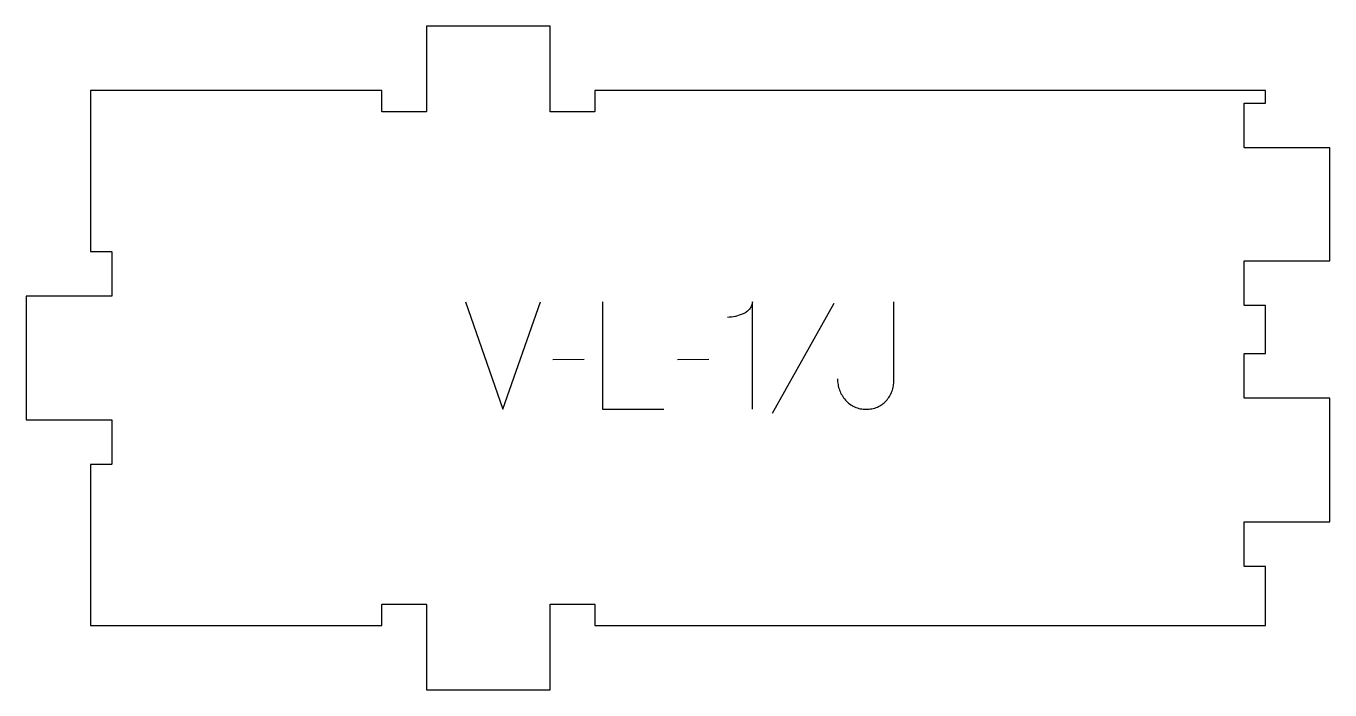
# Model space of a CAD drawing. Extents: x 0 to 364, y 0 to 186.
import ezdxf

# ---------------------------------------------------------------- set-up
doc = ezdxf.new("R2010")
doc.units = 0
doc.layers.add('1_ANYTOOL_1MMDEEP_LABELS_S', color=2, linetype='CONTINUOUS')
doc.layers.add('4_ANYTOOL_CUTTHROUGH_OUTSI', color=5, linetype='CONTINUOUS')

msp = doc.modelspace()

# ---------------------------------------------------------------- linework, layer by layer
at = {"layer": '1_ANYTOOL_1MMDEEP_LABELS_S'}
for p, q in [((225.641213, 107.967293), (208.455498, 77.195864)), ((155.912641, 92.324436), (147.126927, 92.238721)), ((190.798355, 92.324436), (182.012641, 92.238721))]:
    msp.add_line(p, q, dxfattribs=at)
for points in [[(122.78407, 108.438721), (133.155498, 78.438721), (143.698355, 108.438721)], [(161.055498, 108.438721), (161.055498, 78.438721), (178.155498, 78.438721)]]:
    msp.add_lwpolyline(points, dxfattribs=at)
for points in [[(202.926927, 78.438721), (202.926927, 108.481579, -0.057478), (202.662904, 107.388611, -0.075801), (202.123355, 106.408364, -0.075474), (201.307903, 105.62449, -0.055107), (200.312641, 105.074436, -0.039607), (198.170401, 104.374924, -0.05918), (195.941213, 104.11015)], [(226.712641, 86.924436, 0.042103), (226.847647, 85.324004, 0.047252), (227.264427, 83.774436, 0.047186), (227.969655, 82.320012, 0.040905), (228.919784, 81.01015, 0.051999), (230.090879, 79.902462, 0.059275), (231.475141, 79.081579, 0.058727), (233.065162, 78.59054, 0.045585), (234.726927, 78.438721, 0.043776), (236.312059, 78.577768, 0.056372), (237.83407, 79.028007, 0.056967), (239.161454, 79.777567, 0.051325), (240.298355, 80.795864, 0.045772), (241.22699, 82.026764, 0.04947), (241.905498, 83.41015, 0.049135), (242.313177, 84.949199, 0.04021), (242.441213, 86.538721), (242.441213, 108.438721)]]:
    msp.add_lwpolyline(points, format="xyb", dxfattribs=at)
at = {"layer": '4_ANYTOOL_CUTTHROUGH_OUTSI'}
msp.add_lwpolyline([(158.888666, 167.5), (158.888666, 161.75, -0.414214), (158.638666, 161.5), (146.638666, 161.5, -0.414214), (146.388666, 161.75), (146.388666, 185.5), (111.888666, 185.5), (111.888666, 161.75, -0.414214), (111.638666, 161.5), (99.638666, 161.5, -0.414214), (99.388666, 161.75), (99.388666, 167.5), (18, 167.5), (18, 122.5), (23.75, 122.5, -0.414214), (24, 122.25), (24, 110.25, -0.414214), (23.75, 110), (0, 110), (0, 75.5), (23.75, 75.5, -0.414214), (24, 75.25), (24, 63.25, -0.414214), (23.75, 63), (18, 63), (18, 18), (99.388666, 18), (99.388666, 23.75, -0.414214), (99.638666, 24), (111.638666, 24, -0.414214), (111.888666, 23.75), (111.888666, 0), (146.388666, 0), (146.388666, 23.75, -0.414214), (146.638666, 24), (158.638666, 24, -0.414214), (158.888666, 23.75), (158.888666, 18), (346.277332, 18), (346.277332, 34.5), (340.527332, 34.5, -0.414214), (340.277332, 34.75), (340.277332, 46.75, -0.414214), (340.527332, 47), (364.277332, 47), (364.277332, 81.5), (340.527332, 81.5, -0.414214), (340.277332, 81.75), (340.277332, 93.75, -0.414214), (340.527332, 94), (346.277332, 94), (346.277332, 107.411), (340.527332, 107.411, -0.414214), (340.277332, 107.661), (340.277332, 119.661, -0.414214), (340.527332, 119.911), (364.277332, 119.911), (364.277332, 151.5), (340.527332, 151.5, -0.414214), (340.277332, 151.75), (340.277332, 163.75, -0.414214), (340.527332, 164), (346.277332, 164), (346.277332, 167.5)], format="xyb", close=True, dxfattribs=at)

doc.saveas('drawing.dxf')
